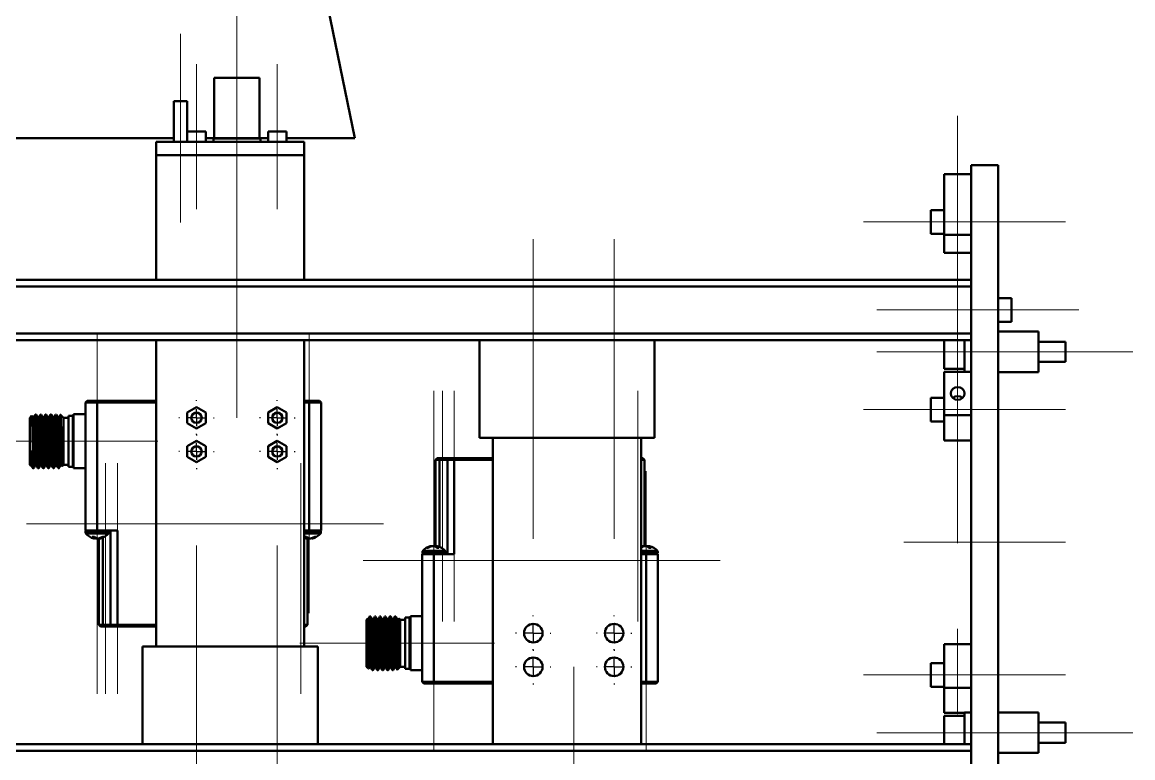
# Model space of a CAD drawing. Header units: millimetres. Extents: x 0 to 420, y 0 to 297.
# Drawn here: x 171.4 to 253.9, y 116 to 170.6 of the extents above; entities that cross this region are included whole.
import ezdxf

# ---------------------------------------------------------------- set-up
doc = ezdxf.new("R2010")
doc.units = ezdxf.units.MM
doc.linetypes.add('CENTERX2', pattern=[20.32, 12.7, -2.54, 2.54, -2.54])
doc.layers.add('9中心线层', color=1, linetype='Continuous')

# ---------------------------------------------------------------- blocks, each defined once
blk = doc.blocks.new('SW_CENTERMARKSYMBOL_54')
at = {"layer": '9中心线层', "color": 0}
for p, q in [((0, 1.25), (0, 1.3125)), ((-1.25, 0), (-1.3125, 0)), ((0, 0), (-0.625, 0)), ((0, 0), (0, 0.625)), ((0, 0), (0, -0.625)), ((0, 0), (0.625, 0)), ((1.25, 0), (1.3125, 0)), ((0, -1.25), (0, -1.3125))]:
    blk.add_line(p, q, dxfattribs=at)
blk = doc.blocks.new('SW_CENTERMARKSYMBOL_55')
at = {"layer": '9中心线层', "color": 0}
for p, q in [((0, 1.25), (0, 1.3125)), ((-1.25, 0), (-1.3125, 0)), ((0, 0), (-0.625, 0)), ((0, 0), (0, 0.625)), ((0, 0), (0, -0.625)), ((0, 0), (0.625, 0)), ((1.25, 0), (1.3125, 0)), ((0, -1.25), (0, -1.3125))]:
    blk.add_line(p, q, dxfattribs=at)
blk = doc.blocks.new('SW_CENTERMARKSYMBOL_56')
at = {"layer": '9中心线层', "color": 0}
for p, q in [((0, 1.25), (0, 1.3125)), ((-1.25, 0), (-1.3125, 0)), ((0, 0), (-0.625, 0)), ((0, 0), (0, 0.625)), ((0, 0), (0, -0.625)), ((0, 0), (0.625, 0)), ((1.25, 0), (1.3125, 0)), ((0, -1.25), (0, -1.3125))]:
    blk.add_line(p, q, dxfattribs=at)
blk = doc.blocks.new('SW_CENTERMARKSYMBOL_57')
at = {"layer": '9中心线层', "color": 0}
for p, q in [((0, 1.25), (0, 1.3125)), ((-1.25, 0), (-1.3125, 0)), ((0, 0), (-0.625, 0)), ((0, 0), (0, 0.625)), ((0, 0), (0, -0.625)), ((0, 0), (0.625, 0)), ((1.25, 0), (1.3125, 0)), ((0, -1.25), (0, -1.3125))]:
    blk.add_line(p, q, dxfattribs=at)
blk = doc.blocks.new('SW_CENTERMARKSYMBOL_67')
at = {"layer": '9中心线层', "color": 0}
for p, q in [((0, 1.25), (0, 1.3125)), ((-1.25, 0), (-1.3125, 0)), ((0, 0), (-0.625, 0)), ((0, 0), (0, 0.625)), ((0, 0), (0, -0.625)), ((0, 0), (0.625, 0)), ((1.25, 0), (1.3125, 0)), ((0, -1.25), (0, -1.3125))]:
    blk.add_line(p, q, dxfattribs=at)
blk = doc.blocks.new('SW_CENTERMARKSYMBOL_68')
at = {"layer": '9中心线层', "color": 0}
for p, q in [((0, 1.25), (0, 1.3125)), ((-1.25, 0), (-1.3125, 0)), ((0, 0), (-0.625, 0)), ((0, 0), (0, 0.625)), ((0, 0), (0, -0.625)), ((0, 0), (0.625, 0)), ((1.25, 0), (1.3125, 0)), ((0, -1.25), (0, -1.3125))]:
    blk.add_line(p, q, dxfattribs=at)
blk = doc.blocks.new('SW_CENTERMARKSYMBOL_69')
at = {"layer": '9中心线层', "color": 0}
for p, q in [((0, 1.25), (0, 1.3125)), ((-1.25, 0), (-1.3125, 0)), ((0, 0), (-0.625, 0)), ((0, 0), (0, 0.625)), ((0, 0), (0, -0.625)), ((0, 0), (0.625, 0)), ((1.25, 0), (1.3125, 0)), ((0, -1.25), (0, -1.3125))]:
    blk.add_line(p, q, dxfattribs=at)
blk = doc.blocks.new('SW_CENTERMARKSYMBOL_70')
at = {"layer": '9中心线层', "color": 0}
for p, q in [((0, 1.25), (0, 1.3125)), ((-1.25, 0), (-1.3125, 0)), ((0, 0), (-0.625, 0)), ((0, 0), (0, 0.625)), ((0, 0), (0, -0.625)), ((0, 0), (0.625, 0)), ((1.25, 0), (1.3125, 0)), ((0, -1.25), (0, -1.3125))]:
    blk.add_line(p, q, dxfattribs=at)

msp = doc.modelspace()

# ---------------------------------------------------------------- linework, layer by layer
at = {"color": 7, "linetype": 'Continuous', "lineweight": 50}
for p, q in [((196.127, 162), (191.752, 183.25)), ((185.7, 162), (185.7, 166.5)), ((189.054, 166.5), (185.7, 166.5)), ((189.054, 166.5), (189.054, 162)), ((182.694, 164.75), (182.694, 161.75)), ((182.694, 164.75), (183.694, 164.75)), ((183.694, 162.5), (183.694, 164.75)), ((183.69, 162.5), (183.69, 161.75)), ((185.065, 162.5), (183.69, 162.5)), ((185.065, 161.75), (185.065, 162.5)), ((189.69, 162.5), (189.69, 161.75)), ((191.065, 162.5), (189.69, 162.5)), ((191.065, 161.75), (191.065, 162.5)), ((161.127, 162), (182.694, 162)), ((181.377, 161.75), (181.377, 160.75)), ((181.377, 161.75), (192.377, 161.75)), ((185.065, 162), (185.7, 162)), ((185.627, 161.975), (185.627, 161.75)), ((185.627, 161.975), (189.127, 161.975)), ((189.054, 162), (185.7, 162)), ((186.377, 162), (186.377, 161.975)), ((188.377, 161.975), (188.377, 162)), ((189.054, 162), (189.69, 162)), ((189.127, 161.75), (189.127, 161.975)), ((191.065, 162), (196.127, 162)), ((192.377, 161.75), (192.377, 160.75)), ((181.377, 160.75), (192.377, 160.75)), ((181.377, 151.5), (181.377, 160.75)), ((181.377, 160.75), (192.377, 160.75)), ((192.377, 151.5), (192.377, 160.75)), ((243.877, 160), (241.877, 160)), ((241.877, 144.642), (241.877, 160)), ((243.877, 104), (243.877, 160)), ((239.877, 154.843), (239.877, 159.347)), ((239.877, 159.347), (241.877, 159.347)), ((239.877, 156.665), (238.877, 156.665)), ((238.877, 154.915), (238.877, 156.665)), ((238.877, 154.915), (239.877, 154.915)), ((239.877, 154.843), (241.877, 154.843)), ((239.877, 153.503), (239.877, 154.843)), ((239.877, 153.503), (241.877, 153.503)), ((117.377, 151.5), (241.877, 151.5)), ((117.377, 151), (241.877, 151)), ((244.877, 150.125), (243.877, 150.125)), ((244.877, 150.125), (244.877, 148.375)), ((243.877, 148.375), (244.877, 148.375)), ((246.877, 147.642), (243.877, 147.642)), ((246.877, 144.642), (246.877, 147.642)), ((117.377, 147.5), (241.877, 147.5)), ((117.377, 147), (205.377, 147)), ((181.377, 124.25), (181.377, 147)), ((192.377, 124.25), (192.377, 147)), ((205.377, 147), (218.377, 147)), ((205.377, 139.75), (205.377, 147)), ((218.377, 139.75), (218.377, 147)), ((218.377, 147), (241.877, 147)), ((239.877, 144.892), (239.877, 147)), ((241.377, 144.667), (241.377, 147)), ((248.877, 146.892), (246.877, 146.892)), ((248.877, 145.392), (248.877, 146.892)), ((246.877, 145.392), (248.877, 145.392)), ((239.877, 144.892), (241.377, 144.892)), ((239.877, 141.433), (239.877, 144.667)), ((239.877, 144.667), (241.877, 144.667)), ((241.877, 141.433), (241.877, 144.667)), ((243.877, 144.642), (246.877, 144.642)), ((239.877, 142.729), (238.877, 142.729)), ((238.877, 140.979), (238.877, 142.729)), ((176.252, 142.5), (176.127, 142.375)), ((176.127, 132.875), (176.127, 142.375)), ((177.002, 142.375), (176.127, 142.375)), ((176.252, 142.5), (177.002, 142.5)), ((177.002, 142.5), (177.002, 142.375)), ((177.002, 142.5), (181.377, 142.5)), ((177.002, 142.375), (177.002, 132.875)), ((181.377, 142.375), (177.002, 142.375)), ((184.377, 142.044), (183.69, 141.647)), ((185.065, 141.647), (184.377, 142.044)), ((190.377, 142.044), (189.69, 141.647)), ((191.065, 141.647), (190.377, 142.044)), ((192.377, 142.5), (192.752, 142.5)), ((192.752, 142.375), (192.377, 142.375)), ((192.752, 142.375), (192.752, 142.5)), ((192.752, 142.5), (193.502, 142.5)), ((192.752, 132.875), (192.752, 142.375)), ((193.627, 142.375), (192.752, 142.375)), ((193.627, 142.375), (193.502, 142.5)), ((193.627, 142.375), (193.627, 132.875)), ((172.14, 141.388), (172.002, 141.25)), ((172.002, 139.512), (172.002, 141.25)), ((172.217, 141.295), (172.166, 141.383)), ((172.307, 141.297), (172.215, 141.297)), ((172.471, 141.5), (172.425, 141.5)), ((172.682, 141.297), (172.59, 141.297)), ((172.847, 141.5), (172.8, 141.5)), ((173.057, 141.297), (172.965, 141.297)), ((173.222, 141.5), (173.175, 141.5)), ((173.432, 141.297), (173.34, 141.297)), ((173.597, 141.5), (173.55, 141.5)), ((173.807, 141.297), (173.715, 141.297)), ((173.972, 141.5), (173.925, 141.5)), ((174.182, 141.297), (174.09, 141.297)), ((174.502, 141.25), (174.284, 141.468)), ((174.877, 141.25), (174.502, 141.25)), ((174.502, 139.512), (174.502, 141.25)), ((175.19, 141.4), (174.877, 141.4)), ((174.877, 139.514), (174.877, 141.4)), ((175.19, 139.514), (175.19, 141.4)), ((175.252, 141.507), (176.127, 141.507)), ((175.252, 137.507), (175.252, 141.507)), ((183.69, 141.647), (183.69, 140.853)), ((185.065, 140.853), (185.065, 141.647)), ((189.69, 141.647), (189.69, 140.853)), ((191.065, 140.853), (191.065, 141.647)), ((238.877, 140.979), (239.877, 140.979)), ((239.877, 141.433), (241.877, 141.433)), ((239.877, 139.568), (239.877, 141.433)), ((241.877, 141.077), (241.877, 141.433)), ((241.877, 106.852), (241.877, 141.077)), ((183.69, 140.853), (184.377, 140.456)), ((184.377, 140.456), (185.065, 140.853)), ((189.69, 140.853), (190.377, 140.456)), ((190.377, 140.456), (191.065, 140.853)), ((172.002, 137.75), (172.002, 139.512)), ((174.502, 137.75), (174.502, 139.512)), ((174.877, 137.6), (174.877, 139.514)), ((175.19, 137.6), (175.19, 139.514)), ((184.377, 139.544), (183.69, 139.147)), ((185.065, 139.147), (184.377, 139.544)), ((190.377, 139.544), (189.69, 139.147)), ((191.065, 139.147), (190.377, 139.544)), ((205.377, 139.75), (218.377, 139.75)), ((206.377, 117), (206.377, 139.75)), ((217.377, 117), (217.377, 139.75)), ((239.877, 139.568), (241.877, 139.568)), ((172.049, 138.82), (172.049, 137.703)), ((183.69, 139.147), (183.69, 138.353)), ((185.065, 138.353), (185.065, 139.147)), ((189.69, 139.147), (189.69, 138.353)), ((191.065, 138.353), (191.065, 139.147)), ((172.002, 137.75), (172.049, 137.703)), ((172.026, 137.703), (172.118, 137.703)), ((172.252, 137.5), (172.252, 137.772)), ((172.401, 137.703), (172.493, 137.703)), ((172.776, 137.703), (172.868, 137.703)), ((173.151, 137.703), (173.243, 137.703)), ((173.526, 137.703), (173.618, 137.703)), ((173.901, 137.703), (173.993, 137.703)), ((174.276, 137.703), (174.368, 137.703)), ((174.367, 137.705), (174.391, 137.664)), ((174.414, 137.661), (174.502, 137.75)), ((174.502, 137.75), (174.877, 137.75)), ((183.69, 138.353), (184.377, 137.956)), ((184.377, 137.956), (185.065, 138.353)), ((189.69, 138.353), (190.377, 137.956)), ((190.377, 137.956), (191.065, 138.353)), ((202.252, 138.25), (202.127, 138.125)), ((202.127, 131.711), (202.127, 138.125)), ((202.419, 138.125), (202.127, 138.125)), ((202.252, 138.25), (202.471, 138.25)), ((202.471, 138.25), (202.419, 138.125)), ((203.002, 138.125), (202.419, 138.125)), ((202.419, 138.125), (202.419, 131.659)), ((202.471, 138.25), (203.127, 138.25)), ((203.127, 138.25), (203.002, 138.125)), ((203.002, 131.125), (203.002, 138.125)), ((203.502, 138.125), (203.002, 138.125)), ((203.127, 138.25), (203.502, 138.25)), ((203.502, 138.25), (206.377, 138.25)), ((203.502, 138.25), (203.502, 138.125)), ((206.377, 138.125), (203.502, 138.125)), ((203.502, 138.125), (203.502, 131.125)), ((217.377, 138.25), (217.502, 138.25)), ((217.627, 138.125), (217.377, 138.125)), ((217.627, 138.125), (217.502, 138.25)), ((217.627, 138.125), (217.627, 131.711)), ((172.215, 137.537), (172.252, 137.5)), ((172.252, 137.5), (172.284, 137.5)), ((172.612, 137.5), (172.659, 137.5)), ((172.987, 137.5), (173.034, 137.5)), ((173.362, 137.5), (173.409, 137.5)), ((173.737, 137.5), (173.784, 137.5)), ((174.112, 137.5), (174.159, 137.5)), ((174.877, 137.6), (175.19, 137.6)), ((176.127, 137.507), (175.252, 137.507)), ((175.252, 137.507), (175.252, 137.493)), ((175.252, 137.493), (176.127, 137.493)), ((177.002, 132.875), (176.127, 132.875)), ((176.145, 132.787), (176.145, 132.699)), ((177.732, 132.787), (176.145, 132.787)), ((177.002, 132.875), (178.502, 132.875)), ((177.86, 132.787), (177.732, 132.787)), ((177.86, 132.699), (177.86, 132.787)), ((178.002, 125.875), (178.002, 132.875)), ((178.502, 132.875), (178.502, 125.875)), ((192.377, 132.875), (192.752, 132.875)), ((193.482, 132.787), (192.377, 132.787)), ((193.627, 132.875), (192.752, 132.875)), ((193.61, 132.787), (193.482, 132.787)), ((193.61, 132.699), (193.61, 132.787)), ((177.732, 132.699), (176.145, 132.699)), ((177.714, 132.641), (176.166, 132.641)), ((176.785, 132.405), (176.775, 132.296)), ((176.804, 132.401), (176.793, 132.28)), ((176.832, 132.376), (176.835, 132.296)), ((176.953, 132.296), (176.953, 132.28)), ((177.127, 125.875), (177.127, 132.289)), ((177.209, 132.308), (177.212, 132.28)), ((177.278, 132.334), (177.28, 132.296)), ((177.419, 132.341), (177.419, 125.875)), ((177.838, 132.641), (177.714, 132.641)), ((177.86, 132.699), (177.732, 132.699)), ((193.482, 132.699), (192.377, 132.699)), ((193.464, 132.641), (192.377, 132.641)), ((192.535, 132.405), (192.525, 132.296)), ((192.554, 132.401), (192.543, 132.28)), ((192.582, 132.376), (192.585, 132.296)), ((192.627, 132.289), (192.627, 125.875)), ((192.703, 132.296), (192.703, 132.28)), ((192.959, 132.308), (192.962, 132.28)), ((193.028, 132.334), (193.03, 132.296)), ((193.588, 132.641), (193.464, 132.641)), ((193.61, 132.699), (193.482, 132.699)), ((201.127, 131.125), (202.002, 131.125)), ((201.127, 121.625), (201.127, 131.125)), ((201.145, 131.301), (201.145, 131.213)), ((201.145, 131.301), (202.86, 131.301)), ((201.145, 131.213), (202.86, 131.213)), ((201.166, 131.359), (202.838, 131.359)), ((201.727, 131.666), (201.724, 131.704)), ((201.796, 131.692), (201.793, 131.72)), ((202.002, 131.125), (202.002, 121.625)), ((202.002, 131.125), (203.502, 131.125)), ((202.052, 131.704), (202.052, 131.72)), ((202.173, 131.624), (202.17, 131.704)), ((202.2, 131.599), (202.212, 131.72)), ((202.22, 131.595), (202.229, 131.704)), ((202.86, 131.213), (202.86, 131.301)), ((217.377, 131.359), (218.588, 131.359)), ((217.377, 131.301), (218.61, 131.301)), ((217.377, 131.213), (218.61, 131.213)), ((217.377, 131.125), (217.752, 131.125)), ((217.477, 131.666), (217.474, 131.704)), ((217.546, 131.692), (217.543, 131.72)), ((217.752, 121.625), (217.752, 131.125)), ((217.752, 131.125), (218.627, 131.125)), ((217.802, 131.704), (217.802, 131.72)), ((217.923, 131.624), (217.92, 131.704)), ((217.95, 131.599), (217.962, 131.72)), ((217.97, 131.595), (217.979, 131.704)), ((218.61, 131.213), (218.61, 131.301)), ((218.627, 131.125), (218.627, 121.625)), ((197.049, 126.297), (197.002, 126.25)), ((197.002, 122.75), (197.002, 126.25)), ((197.12, 126.297), (197.026, 126.297)), ((197.049, 126.297), (197.049, 126.163)), ((197.252, 126.5), (197.215, 126.463)), ((197.284, 126.5), (197.252, 126.5)), ((197.252, 126.434), (197.252, 126.5)), ((197.495, 126.297), (197.403, 126.297)), ((197.659, 126.5), (197.612, 126.5)), ((197.87, 126.297), (197.778, 126.297)), ((198.034, 126.5), (197.987, 126.5)), ((198.245, 126.297), (198.153, 126.297)), ((198.409, 126.5), (198.362, 126.5)), ((198.62, 126.297), (198.528, 126.297)), ((198.784, 126.5), (198.737, 126.5)), ((198.995, 126.297), (198.903, 126.297)), ((199.159, 126.5), (199.112, 126.5)), ((199.37, 126.297), (199.278, 126.297)), ((199.391, 126.336), (199.368, 126.297)), ((199.502, 126.25), (199.414, 126.339)), ((199.877, 126.25), (199.502, 126.25)), ((199.502, 122.75), (199.502, 126.25)), ((200.19, 126.4), (199.877, 126.4)), ((199.877, 122.6), (199.877, 126.4)), ((200.19, 122.6), (200.19, 126.4)), ((200.252, 122.507), (200.252, 126.507)), ((200.252, 126.507), (201.127, 126.507)), ((177.127, 125.875), (177.419, 125.875)), ((177.252, 125.75), (177.127, 125.875)), ((177.471, 125.75), (177.252, 125.75)), ((177.419, 125.875), (178.002, 125.875)), ((177.471, 125.75), (177.419, 125.875)), ((178.127, 125.75), (177.471, 125.75)), ((178.127, 125.75), (178.002, 125.875)), ((178.002, 125.875), (178.502, 125.875)), ((178.502, 125.75), (178.127, 125.75)), ((178.502, 125.875), (181.377, 125.875)), ((178.502, 125.875), (178.502, 125.75)), ((181.377, 125.75), (178.502, 125.75)), ((192.377, 125.875), (192.627, 125.875)), ((192.502, 125.75), (192.377, 125.75)), ((192.627, 125.875), (192.502, 125.75)), ((199.252, 123.096), (199.252, 124.514)), ((199.455, 122.722), (199.455, 124.759)), ((180.377, 117), (180.377, 124.25)), ((180.377, 124.25), (193.377, 124.25)), ((193.377, 117), (193.377, 124.25)), ((239.877, 124.432), (241.877, 124.432)), ((239.877, 121.199), (239.877, 124.432)), ((239.877, 123.021), (238.877, 123.021)), ((238.877, 121.271), (238.877, 123.021)), ((197.002, 122.75), (197.14, 122.612)), ((197.166, 122.617), (197.215, 122.703)), ((197.214, 122.703), (197.306, 122.703)), ((197.425, 122.5), (197.471, 122.5)), ((197.589, 122.703), (197.681, 122.703)), ((197.8, 122.5), (197.847, 122.5)), ((197.964, 122.703), (198.056, 122.703)), ((198.175, 122.5), (198.222, 122.5)), ((198.339, 122.703), (198.431, 122.703)), ((198.55, 122.5), (198.597, 122.5)), ((198.714, 122.703), (198.806, 122.703)), ((198.925, 122.5), (198.972, 122.5)), ((199.089, 122.703), (199.181, 122.703)), ((199.284, 122.532), (199.502, 122.75)), ((199.502, 122.75), (199.877, 122.75)), ((199.877, 122.6), (200.19, 122.6)), ((201.127, 122.507), (200.252, 122.507)), ((200.252, 122.507), (200.252, 122.493)), ((200.252, 122.493), (201.127, 122.493)), ((201.252, 121.5), (201.127, 121.625)), ((201.127, 121.625), (202.002, 121.625)), ((202.002, 121.5), (201.252, 121.5)), ((202.002, 121.5), (202.002, 121.625)), ((202.002, 121.625), (206.377, 121.625)), ((206.377, 121.5), (202.002, 121.5)), ((217.377, 121.625), (217.752, 121.625)), ((217.752, 121.5), (217.377, 121.5)), ((217.752, 121.625), (218.627, 121.625)), ((217.752, 121.625), (217.752, 121.5)), ((218.502, 121.5), (217.752, 121.5)), ((218.627, 121.625), (218.502, 121.5)), ((238.877, 121.271), (239.877, 121.271)), ((239.877, 121.199), (241.877, 121.199)), ((239.877, 119.333), (239.877, 121.199)), ((239.877, 119.333), (241.377, 119.333)), ((241.377, 119.108), (239.877, 119.108)), ((239.877, 117), (239.877, 119.108)), ((241.877, 119.358), (241.377, 119.358)), ((241.377, 117), (241.377, 119.358)), ((246.877, 119.358), (243.877, 119.358)), ((246.877, 116.358), (246.877, 119.358)), ((248.877, 118.608), (246.877, 118.608)), ((248.877, 117.108), (248.877, 118.608)), ((246.877, 117.108), (248.877, 117.108)), ((117.377, 117), (180.377, 117)), ((117.377, 116.5), (241.877, 116.5)), ((180.377, 117), (193.377, 117)), ((193.377, 117), (241.877, 117)), ((243.877, 116.358), (246.877, 116.358))]:
    msp.add_line(p, q, dxfattribs=at)
at = {"color": 7, "linetype": 'Continuous', "lineweight": 50, "flags": 128}
for points in [[(240.877, 143.523), (240.681, 143.487), (240.515, 143.385), (240.404, 143.231), (240.365, 143.05), (240.404, 142.869), (240.515, 142.715), (240.681, 142.613), (240.877, 142.576), (241.073, 142.613), (241.24, 142.715), (241.351, 142.869), (241.39, 143.05), (241.351, 143.231), (241.24, 143.385), (241.073, 143.487), (240.877, 143.523)], [(240.877, 142.854), (240.681, 142.818), (240.515, 142.715)], [(241.24, 142.715), (241.073, 142.818), (240.877, 142.854)], [(176.835, 132.296), (176.803, 132.305), (176.796, 132.308)], [(192.377, 132.325), (192.423, 132.309), (192.508, 132.286)], [(192.585, 132.296), (192.553, 132.305), (192.546, 132.308)], [(202.17, 131.704), (202.202, 131.695), (202.209, 131.692)], [(217.508, 131.714), (217.423, 131.691), (217.377, 131.675)], [(217.92, 131.704), (217.952, 131.695), (217.959, 131.692)]]:
    msp.add_lwpolyline(points, dxfattribs=at)
at = {"color": 7, "linetype": 'Continuous', "lineweight": 50}
for centre, radius in [((184.377, 141.25), 0.387), ((184.377, 141.25), 0.375), ((190.377, 141.25), 0.387), ((190.377, 141.25), 0.375), ((184.377, 138.75), 0.387), ((184.377, 138.75), 0.375), ((190.377, 138.75), 0.387), ((190.377, 138.75), 0.375), ((209.377, 125.25), 0.688), ((215.377, 125.25), 0.688), ((209.377, 122.75), 0.688), ((215.377, 122.75), 0.688)]:
    msp.add_circle(centre, radius, dxfattribs=at)
for centre, radius, start, end in [((175.19, 141.463), 0.0625, 270, 0), ((175.19, 137.537), 0.0625, 0, 90), ((176.233, 132.787), 0.088, 90, 180), ((177.772, 132.787), 0.088, 0, 90), ((193.522, 132.787), 0.088, 0, 90), ((176.233, 132.699), 0.088, 180, 220.82734), ((177.002, 133.364), 1.105, 220.82734, 257.20909), ((176.718, 133.169), 0.767, 263.91582, 276.08418), ((176.97, 132.683), 0.433, 219.66819, 243.34591), ((176.841, 132.654), 0.377, 257.20352, 262.65299), ((176.818, 132.326), 0.052, 215.60513, 241.69925), ((177.182, 132.78), 0.535, 224.30894, 244.8649), ((177.034, 133.36), 1.082, 259.36253, 265.67021), ((176.884, 133.023), 0.746, 275.25401, 279.10474), ((177.121, 133.03), 0.753, 257.20188, 264.72823), ((176.97, 133.36), 1.082, 274.32979, 280.63747), ((176.92, 133.172), 0.911, 285.9166, 302.82481), ((177.163, 132.657), 0.38, 277.37196, 288.02693), ((177.002, 133.364), 1.105, 282.79091, 319.17266), ((177.051, 133.084), 0.822, 286.23565, 304.36063), ((177.464, 132.695), 0.293, 260.14772, 279.85228), ((177.772, 132.699), 0.088, 319.17266, 0), ((192.468, 133.169), 0.767, 263.91582, 276.08418), ((192.72, 132.683), 0.433, 219.66819, 243.34591), ((192.591, 132.654), 0.377, 257.20352, 262.65299), ((192.568, 132.326), 0.052, 215.60513, 241.69925), ((192.932, 132.78), 0.535, 224.30894, 244.8649), ((192.784, 133.36), 1.082, 259.36253, 265.67021), ((192.634, 133.023), 0.746, 275.25401, 279.10474), ((192.871, 133.03), 0.753, 257.20188, 264.72823), ((192.72, 133.36), 1.082, 274.32979, 280.63747), ((192.67, 133.172), 0.911, 285.9166, 302.82481), ((192.913, 132.657), 0.38, 277.37196, 288.02693), ((192.752, 133.364), 1.105, 282.79091, 319.17266), ((192.801, 133.084), 0.822, 286.23565, 304.36063), ((193.214, 132.695), 0.293, 260.14772, 279.85228), ((193.522, 132.699), 0.088, 319.17266, 0), ((201.233, 131.301), 0.088, 139.17266, 180), ((201.233, 131.213), 0.088, 180, 270), ((202.002, 130.636), 1.105, 102.79091, 139.17266), ((201.954, 130.916), 0.822, 106.23565, 124.36063), ((201.54, 131.305), 0.293, 80.14772, 99.85228), ((202.085, 130.828), 0.911, 105.9166, 122.82481), ((201.842, 131.343), 0.38, 97.37196, 108.02693), ((202.034, 130.64), 1.082, 94.32979, 100.63747), ((201.883, 130.97), 0.753, 77.20188, 84.72823), ((202.12, 130.977), 0.746, 95.25401, 99.10474), ((201.823, 131.22), 0.535, 44.30894, 64.8649), ((201.97, 130.64), 1.082, 79.36253, 85.67021), ((202.287, 130.831), 0.767, 83.91582, 96.08418), ((202.187, 131.674), 0.052, 35.60513, 61.69925), ((202.163, 131.346), 0.377, 77.20352, 82.65299), ((202.035, 131.317), 0.433, 39.66819, 63.34591), ((202.002, 130.636), 1.105, 40.82734, 77.20909), ((202.772, 131.213), 0.088, 270, 0), ((202.772, 131.301), 0.088, 0, 40.82734), ((217.699, 130.93), 0.806, 106.1537, 113.47429), ((217.832, 130.833), 0.905, 105.88812, 120.17391), ((217.592, 131.343), 0.38, 97.37196, 108.02693), ((217.784, 130.64), 1.082, 94.32979, 100.63747), ((217.633, 130.97), 0.753, 77.20188, 84.72823), ((217.87, 130.977), 0.746, 95.25401, 99.10474), ((217.573, 131.22), 0.535, 44.30894, 64.8649), ((217.72, 130.64), 1.082, 79.36253, 85.67021), ((218.037, 130.831), 0.767, 83.91582, 96.08418), ((217.937, 131.674), 0.052, 35.60513, 61.69925), ((217.913, 131.346), 0.377, 77.20352, 82.65299), ((217.785, 131.317), 0.433, 39.66819, 63.34591), ((217.752, 130.636), 1.105, 40.82734, 77.20909), ((218.522, 131.213), 0.088, 270, 0), ((218.522, 131.301), 0.088, 0, 40.82734), ((418.335, 135.335), 219.242, 182.36836, 183.29811), ((200.19, 126.463), 0.0625, 270, 0), ((200.19, 122.537), 0.0625, 360, 90)]:
    msp.add_arc(centre, radius, start, end, dxfattribs=at)
for points, knots in [([(172.155, 141.377), (172.157, 141.381), (172.162, 141.398), (172.173, 141.209), (172.185, 140.826), (172.198, 140.275), (172.211, 139.634), (172.223, 138.968), (172.236, 138.355), (172.245, 137.97), (172.251, 137.81), (172.252, 137.772)], [0, 0, 0, 0, 0.043369, 0.171439, 0.300535, 0.429904, 0.561003, 0.692063, 0.824788, 0.957875, 1, 1, 1, 1]), ([(172.217, 141.288), (172.217, 141.289), (172.224, 141.307), (172.237, 141.175), (172.256, 140.888), (172.274, 140.447), (172.294, 139.919), (172.312, 139.346), (172.331, 138.79), (172.35, 138.303), (172.368, 137.938), (172.386, 137.727), (172.397, 137.722), (172.401, 137.72)], [0, 0, 0, 0, 0.008328, 0.110836, 0.213186, 0.314201, 0.417269, 0.518146, 0.620682, 0.723, 0.82404, 0.927106, 1, 1, 1, 1]), ([(172.422, 141.498), (172.402, 141.464), (172.364, 141.397), (172.325, 141.33), (172.306, 141.297)], [0, 0, 0, 0, 0.506696, 1, 1, 1, 1]), ([(172.307, 141.28), (172.309, 141.285), (172.317, 141.309), (172.331, 141.175), (172.35, 140.883), (172.368, 140.441), (172.388, 139.912), (172.406, 139.34), (172.425, 138.784), (172.444, 138.297), (172.462, 137.936), (172.479, 137.735), (172.488, 137.729), (172.492, 137.727)], [0, 0, 0, 0, 0.026467, 0.129083, 0.231481, 0.3326, 0.435747, 0.536684, 0.639327, 0.741692, 0.842838, 0.945981, 1, 1, 1, 1]), ([(172.425, 141.482), (172.426, 141.488), (172.434, 141.521), (172.449, 141.361), (172.469, 141.005), (172.489, 140.459), (172.51, 139.811), (172.529, 139.126), (172.55, 138.485), (172.569, 137.952), (172.59, 137.617), (172.604, 137.471), (172.611, 137.507), (172.612, 137.511)], [0, 0, 0, 0, 0.021458, 0.128909, 0.236364, 0.343817, 0.451268, 0.558725, 0.666176, 0.773634, 0.881085, 0.98854, 1, 1, 1, 1]), ([(172.592, 141.295), (172.572, 141.328), (172.533, 141.396), (172.494, 141.464), (172.474, 141.498)], [0, 0, 0, 0, 0.499972, 1, 1, 1, 1]), ([(172.474, 141.487), (172.478, 141.476), (172.488, 141.452), (172.503, 141.253), (172.518, 140.936), (172.533, 140.517), (172.55, 140.03), (172.565, 139.507), (172.58, 138.983), (172.597, 138.494), (172.612, 138.075), (172.627, 137.749), (172.644, 137.558), (172.654, 137.478), (172.659, 137.501), (172.659, 137.501)], [0, 0, 0, 0, 0.0679386, 0.1534981, 0.2375535, 0.3216931, 0.4072527, 0.4913092, 0.5754476, 0.6610072, 0.7450649, 0.8292021, 0.9147618, 0.9988205, 1, 1, 1, 1]), ([(172.592, 141.285), (172.592, 141.287), (172.599, 141.303), (172.613, 141.165), (172.632, 140.87), (172.65, 140.424), (172.67, 139.893), (172.688, 139.319), (172.707, 138.766), (172.726, 138.283), (172.744, 137.925), (172.762, 137.723), (172.772, 137.722), (172.776, 137.722)], [0, 0, 0, 0, 0.0131901, 0.115791, 0.2179964, 0.3191064, 0.4221472, 0.522945, 0.6255708, 0.7277416, 0.8288813, 0.9319167, 1, 1, 1, 1]), ([(172.797, 141.497), (172.777, 141.464), (172.739, 141.397), (172.7, 141.33), (172.681, 141.297)], [0, 0, 0, 0, 0.507046, 1, 1, 1, 1]), ([(172.682, 141.278), (172.684, 141.284), (172.692, 141.306), (172.707, 141.165), (172.726, 140.865), (172.744, 140.418), (172.764, 139.886), (172.782, 139.313), (172.801, 138.76), (172.82, 138.277), (172.838, 137.923), (172.855, 137.731), (172.864, 137.728), (172.867, 137.728)], [0, 0, 0, 0, 0.031215, 0.134018, 0.236366, 0.33768, 0.440894, 0.541852, 0.644679, 0.746992, 0.848337, 0.951544, 1, 1, 1, 1]), ([(172.8, 141.472), (172.803, 141.476), (172.814, 141.485), (172.832, 141.247), (172.851, 140.812), (172.872, 140.219), (172.892, 139.548), (172.912, 138.871), (172.933, 138.262), (172.952, 137.802), (172.971, 137.531), (172.982, 137.525), (172.987, 137.523)], [0, 0, 0, 0, 0.062848, 0.170266, 0.277691, 0.385109, 0.492531, 0.59995, 0.707368, 0.814792, 0.92221, 1, 1, 1, 1]), ([(172.967, 141.294), (172.947, 141.328), (172.908, 141.396), (172.869, 141.464), (172.849, 141.497)], [0, 0, 0, 0, 0.499976, 1, 1, 1, 1]), ([(172.85, 141.479), (172.856, 141.453), (172.871, 141.396), (172.893, 140.952), (172.917, 140.295), (172.94, 139.508), (172.963, 138.724), (172.987, 138.05), (173.01, 137.626), (173.027, 137.45), (173.036, 137.514), (173.037, 137.523)], [0, 0, 0, 0, 0.107073, 0.231904, 0.356809, 0.481641, 0.606544, 0.731378, 0.856279, 0.981114, 1, 1, 1, 1]), ([(172.967, 141.282), (172.968, 141.284), (172.975, 141.299), (172.989, 141.155), (173.008, 140.852), (173.026, 140.401), (173.046, 139.866), (173.064, 139.293), (173.083, 138.742), (173.102, 138.263), (173.12, 137.912), (173.138, 137.719), (173.147, 137.722), (173.151, 137.723)], [0, 0, 0, 0, 0.016609, 0.119443, 0.221644, 0.323015, 0.426169, 0.527053, 0.62991, 0.732074, 0.833479, 0.936624, 1, 1, 1, 1]), ([(173.172, 141.497), (173.152, 141.463), (173.113, 141.397), (173.075, 141.33), (173.056, 141.297)], [0, 0, 0, 0, 0.508047, 1, 1, 1, 1]), ([(173.057, 141.277), (173.06, 141.282), (173.068, 141.303), (173.083, 141.155), (173.102, 140.847), (173.12, 140.395), (173.14, 139.86), (173.158, 139.286), (173.177, 138.736), (173.196, 138.257), (173.214, 137.911), (173.23, 137.726), (173.239, 137.727), (173.241, 137.727)], [0, 0, 0, 0, 0.035999, 0.139008, 0.241323, 0.342877, 0.446175, 0.547199, 0.650229, 0.752506, 0.854095, 0.957384, 1, 1, 1, 1]), ([(173.171, 141.484), (173.172, 141.49), (173.18, 141.54), (173.194, 141.417), (173.215, 141.108), (173.234, 140.597), (173.255, 139.968), (173.274, 139.284), (173.295, 138.626), (173.315, 138.062), (173.335, 137.676), (173.351, 137.491), (173.36, 137.518), (173.362, 137.525)], [0, 0, 0, 0, 0.013803, 0.119406, 0.225008, 0.330616, 0.436219, 0.541828, 0.647431, 0.753038, 0.858641, 0.964243, 1, 1, 1, 1]), ([(173.342, 141.294), (173.323, 141.328), (173.283, 141.395), (173.244, 141.463), (173.225, 141.497)], [0, 0, 0, 0, 0.499973, 1, 1, 1, 1]), ([(173.225, 141.477), (173.231, 141.451), (173.246, 141.395), (173.268, 140.953), (173.292, 140.296), (173.315, 139.51), (173.338, 138.726), (173.362, 138.052), (173.385, 137.626), (173.402, 137.45), (173.411, 137.515), (173.412, 137.523)], [0, 0, 0, 0, 0.1055516, 0.2305099, 0.3555213, 0.4804808, 0.6054909, 0.7304518, 0.8554606, 0.9804227, 1, 1, 1, 1]), ([(173.342, 141.28), (173.343, 141.282), (173.351, 141.295), (173.365, 141.144), (173.384, 140.834), (173.402, 140.377), (173.422, 139.84), (173.44, 139.266), (173.459, 138.717), (173.478, 138.243), (173.496, 137.899), (173.513, 137.715), (173.523, 137.722), (173.526, 137.724)], [0, 0, 0, 0, 0.0199555, 0.1230228, 0.2252179, 0.3268761, 0.4301417, 0.5311379, 0.6342245, 0.7363797, 0.8380757, 0.9413303, 1, 1, 1, 1]), ([(173.546, 141.497), (173.527, 141.463), (173.488, 141.396), (173.45, 141.33), (173.431, 141.297)], [0, 0, 0, 0, 0.508468, 1, 1, 1, 1]), ([(173.432, 141.276), (173.435, 141.281), (173.443, 141.299), (173.459, 141.144), (173.478, 140.828), (173.496, 140.372), (173.516, 139.833), (173.534, 139.259), (173.553, 138.711), (173.572, 138.237), (173.59, 137.898), (173.606, 137.722), (173.614, 137.726), (173.616, 137.727)], [0, 0, 0, 0, 0.040755, 0.143817, 0.245947, 0.347619, 0.450848, 0.551814, 0.654895, 0.756985, 0.858695, 0.961913, 1, 1, 1, 1]), ([(173.55, 141.474), (173.552, 141.481), (173.561, 141.508), (173.577, 141.32), (173.597, 140.931), (173.617, 140.366), (173.638, 139.707), (173.657, 139.024), (173.678, 138.393), (173.697, 137.893), (173.718, 137.56), (173.731, 137.523), (173.737, 137.505)], [0, 0, 0, 0, 0.0378356, 0.1452708, 0.2527119, 0.3601474, 0.4675833, 0.5750234, 0.6824587, 0.7899013, 0.8973364, 1, 1, 1, 1]), ([(173.717, 141.294), (173.698, 141.328), (173.658, 141.395), (173.619, 141.463), (173.6, 141.497)], [0, 0, 0, 0, 0.499971, 1, 1, 1, 1]), ([(173.6, 141.477), (173.606, 141.452), (173.621, 141.396), (173.643, 140.954), (173.666, 140.298), (173.69, 139.511), (173.713, 138.727), (173.737, 138.053), (173.76, 137.627), (173.777, 137.45), (173.786, 137.514), (173.787, 137.522)], [0, 0, 0, 0, 0.105708, 0.230745, 0.355815, 0.480853, 0.605921, 0.730961, 0.856028, 0.981069, 1, 1, 1, 1]), ([(173.717, 141.278), (173.719, 141.28), (173.726, 141.29), (173.741, 141.133), (173.76, 140.815), (173.778, 140.354), (173.798, 139.813), (173.815, 139.239), (173.835, 138.693), (173.854, 138.223), (173.872, 137.887), (173.889, 137.711), (173.898, 137.721), (173.901, 137.725)], [0, 0, 0, 0, 0.025078, 0.128193, 0.230199, 0.33199, 0.435181, 0.536136, 0.639268, 0.741232, 0.843064, 0.946242, 1, 1, 1, 1]), ([(173.922, 141.497), (173.902, 141.463), (173.863, 141.397), (173.825, 141.33), (173.806, 141.297)], [0, 0, 0, 0, 0.507418, 1, 1, 1, 1]), ([(173.807, 141.276), (173.81, 141.28), (173.819, 141.296), (173.835, 141.133), (173.854, 140.81), (173.872, 140.348), (173.892, 139.807), (173.909, 139.233), (173.929, 138.687), (173.948, 138.218), (173.966, 137.886), (173.981, 137.716), (173.99, 137.724), (173.992, 137.725)], [0, 0, 0, 0, 0.045558, 0.148485, 0.250247, 0.351877, 0.454851, 0.555604, 0.658547, 0.760266, 0.861939, 0.964899, 1, 1, 1, 1]), ([(173.925, 141.473), (173.929, 141.475), (173.939, 141.483), (173.958, 141.241), (173.977, 140.803), (173.997, 140.208), (174.017, 139.535), (174.037, 138.859), (174.058, 138.253), (174.077, 137.795), (174.096, 137.529), (174.107, 137.525), (174.112, 137.524)], [0, 0, 0, 0, 0.0647663, 0.1721836, 0.2796084, 0.3870259, 0.4944483, 0.6018664, 0.7092836, 0.8167069, 0.9241242, 1, 1, 1, 1]), ([(174.092, 141.294), (174.072, 141.328), (174.033, 141.396), (173.994, 141.464), (173.974, 141.497)], [0, 0, 0, 0, 0.499972, 1, 1, 1, 1]), ([(173.975, 141.478), (173.981, 141.453), (173.996, 141.397), (174.018, 140.955), (174.041, 140.299), (174.065, 139.513), (174.088, 138.729), (174.112, 138.054), (174.135, 137.628), (174.152, 137.451), (174.161, 137.514), (174.162, 137.522)], [0, 0, 0, 0, 0.106452, 0.231454, 0.356469, 0.481472, 0.606486, 0.731491, 0.856503, 0.981509, 1, 1, 1, 1]), ([(174.092, 141.276), (174.094, 141.278), (174.102, 141.286), (174.117, 141.122), (174.135, 140.796), (174.154, 140.33), (174.174, 139.787), (174.191, 139.213), (174.211, 138.669), (174.229, 138.204), (174.248, 137.875), (174.264, 137.707), (174.273, 137.72), (174.276, 137.725)], [0, 0, 0, 0, 0.030923, 0.133986, 0.235707, 0.337556, 0.440575, 0.541418, 0.644495, 0.746174, 0.848066, 0.951068, 1, 1, 1, 1]), ([(174.297, 141.498), (174.277, 141.464), (174.239, 141.397), (174.2, 141.33), (174.181, 141.297)], [0, 0, 0, 0, 0.506229, 1, 1, 1, 1]), ([(174.182, 141.275), (174.185, 141.279), (174.195, 141.292), (174.211, 141.122), (174.229, 140.791), (174.248, 140.324), (174.268, 139.78), (174.285, 139.206), (174.305, 138.664), (174.323, 138.199), (174.342, 137.875), (174.357, 137.712), (174.365, 137.722), (174.367, 137.724)], [0, 0, 0, 0, 0.050306, 0.153219, 0.254736, 0.356465, 0.459302, 0.559986, 0.662912, 0.764389, 0.866159, 0.968979, 1, 1, 1, 1]), ([(174.399, 137.669), (174.398, 137.665), (174.393, 137.644), (174.383, 137.813), (174.371, 138.169), (174.358, 138.696), (174.345, 139.315), (174.333, 139.965), (174.32, 140.57), (174.308, 141.068), (174.294, 141.376), (174.286, 141.505), (174.281, 141.463), (174.281, 141.458)], [0, 0, 0, 0, 0.026375, 0.130147, 0.234991, 0.339852, 0.446365, 0.552855, 0.660501, 0.768676, 0.877396, 0.987247, 1, 1, 1, 1]), ([(172.209, 137.56), (172.196, 137.59), (172.169, 137.656), (172.121, 138.007), (172.083, 138.428), (172.058, 138.724), (172.049, 138.82)], [0, 0, 0, 0, 0.251678, 0.554095, 0.856071, 1, 1, 1, 1]), ([(172.049, 138.82), (172.056, 138.651), (172.069, 138.315), (172.086, 137.951), (172.104, 137.739), (172.113, 137.73), (172.117, 137.727)], [0, 0, 0, 0, 0.279896, 0.555842, 0.837542, 1, 1, 1, 1]), ([(172.117, 137.706), (172.136, 137.672), (172.165, 137.622), (172.194, 137.572), (172.203, 137.557)], [0, 0, 0, 0, 0.682441, 1, 1, 1, 1]), ([(172.252, 137.772), (172.258, 137.698), (172.269, 137.551), (172.279, 137.478), (172.284, 137.5), (172.284, 137.501)], [0, 0, 0, 0, 0.501738, 0.994623, 1, 1, 1, 1]), ([(172.287, 137.502), (172.306, 137.536), (172.345, 137.603), (172.384, 137.67), (172.403, 137.703)], [0, 0, 0, 0, 0.5060476, 1, 1, 1, 1]), ([(172.492, 137.706), (172.511, 137.672), (172.551, 137.604), (172.59, 137.536), (172.609, 137.502)], [0, 0, 0, 0, 0.499971, 1, 1, 1, 1]), ([(172.662, 137.502), (172.681, 137.536), (172.72, 137.603), (172.759, 137.67), (172.778, 137.703)], [0, 0, 0, 0, 0.506434, 1, 1, 1, 1]), ([(172.867, 137.706), (172.886, 137.672), (172.925, 137.604), (172.965, 137.537), (172.984, 137.503)], [0, 0, 0, 0, 0.499972, 1, 1, 1, 1]), ([(173.037, 137.503), (173.057, 137.537), (173.095, 137.603), (173.134, 137.67), (173.153, 137.703)], [0, 0, 0, 0, 0.507916, 1, 1, 1, 1]), ([(173.241, 137.706), (173.261, 137.672), (173.3, 137.605), (173.339, 137.537), (173.359, 137.503)], [0, 0, 0, 0, 0.499972, 1, 1, 1, 1]), ([(173.412, 137.503), (173.432, 137.537), (173.47, 137.604), (173.509, 137.67), (173.528, 137.703)], [0, 0, 0, 0, 0.508333, 1, 1, 1, 1]), ([(173.616, 137.706), (173.636, 137.672), (173.675, 137.605), (173.714, 137.537), (173.734, 137.503)], [0, 0, 0, 0, 0.499974, 1, 1, 1, 1]), ([(173.787, 137.503), (173.807, 137.537), (173.845, 137.603), (173.884, 137.67), (173.903, 137.703)], [0, 0, 0, 0, 0.507567, 1, 1, 1, 1]), ([(173.992, 137.706), (174.011, 137.672), (174.051, 137.604), (174.09, 137.536), (174.109, 137.502)], [0, 0, 0, 0, 0.4999744, 1, 1, 1, 1]), ([(174.162, 137.503), (174.181, 137.536), (174.22, 137.603), (174.259, 137.67), (174.278, 137.703)], [0, 0, 0, 0, 0.507033, 1, 1, 1, 1]), ([(197.049, 126.163), (197.053, 126.088), (197.061, 125.938), (197.071, 125.533), (197.084, 125.007), (197.096, 124.387), (197.109, 123.773), (197.122, 123.229), (197.134, 122.83), (197.145, 122.614), (197.151, 122.623), (197.154, 122.625)], [0, 0, 0, 0, 0.101674, 0.203333, 0.323568, 0.444547, 0.565863, 0.688811, 0.811718, 0.936333, 1, 1, 1, 1]), ([(197.049, 126.163), (197.056, 126.076), (197.069, 125.901), (197.086, 125.457), (197.106, 124.932), (197.124, 124.36), (197.143, 123.803), (197.162, 123.313), (197.18, 122.945), (197.199, 122.729), (197.209, 122.722), (197.214, 122.719)], [0, 0, 0, 0, 0.114807, 0.227994, 0.34354, 0.45667, 0.571553, 0.686326, 0.799539, 0.915084, 1, 1, 1, 1]), ([(197.203, 126.443), (197.194, 126.428), (197.166, 126.379), (197.137, 126.33), (197.118, 126.297)], [0, 0, 0, 0, 0.323143, 1, 1, 1, 1]), ([(197.12, 126.281), (197.121, 126.286), (197.129, 126.311), (197.143, 126.18), (197.162, 125.892), (197.18, 125.453), (197.2, 124.925), (197.218, 124.353), (197.237, 123.797), (197.256, 123.308), (197.274, 122.943), (197.291, 122.737), (197.301, 122.73), (197.304, 122.727)], [0, 0, 0, 0, 0.024535, 0.127017, 0.2294, 0.330393, 0.433465, 0.534364, 0.636874, 0.739226, 0.840243, 0.943314, 1, 1, 1, 1]), ([(197.252, 126.434), (197.241, 126.464), (197.227, 126.501), (197.212, 126.449), (197.209, 126.44)], [0, 0, 0, 0, 0.822484, 1, 1, 1, 1]), ([(197.252, 126.434), (197.258, 126.379), (197.27, 126.251), (197.287, 125.848), (197.308, 125.269), (197.328, 124.6), (197.348, 123.921), (197.369, 123.304), (197.388, 122.832), (197.407, 122.551), (197.417, 122.535), (197.422, 122.528)], [0, 0, 0, 0, 0.088916, 0.207972, 0.32703, 0.446092, 0.565152, 0.68421, 0.803275, 0.922333, 1, 1, 1, 1]), ([(197.404, 126.295), (197.385, 126.328), (197.345, 126.396), (197.306, 126.464), (197.287, 126.498)], [0, 0, 0, 0, 0.499971, 1, 1, 1, 1]), ([(197.287, 126.487), (197.291, 126.477), (197.3, 126.452), (197.315, 126.252), (197.331, 125.935), (197.346, 125.516), (197.362, 125.029), (197.378, 124.506), (197.393, 123.982), (197.409, 123.494), (197.424, 123.075), (197.44, 122.748), (197.456, 122.558), (197.466, 122.478), (197.471, 122.501), (197.471, 122.501)], [0, 0, 0, 0, 0.06819, 0.153739, 0.237779, 0.321913, 0.407462, 0.491504, 0.575636, 0.661185, 0.745228, 0.829359, 0.914908, 0.998952, 1, 1, 1, 1]), ([(197.404, 126.286), (197.405, 126.288), (197.412, 126.305), (197.425, 126.17), (197.444, 125.879), (197.462, 125.435), (197.482, 124.906), (197.5, 124.333), (197.519, 123.778), (197.538, 123.293), (197.556, 122.932), (197.574, 122.725), (197.584, 122.722), (197.589, 122.721)], [0, 0, 0, 0, 0.010891, 0.113384, 0.215601, 0.3166, 0.419594, 0.520368, 0.622888, 0.725071, 0.826098, 0.929087, 1, 1, 1, 1]), ([(197.609, 126.498), (197.59, 126.464), (197.551, 126.397), (197.512, 126.33), (197.493, 126.297)], [0, 0, 0, 0, 0.506918, 1, 1, 1, 1]), ([(197.495, 126.279), (197.497, 126.284), (197.504, 126.308), (197.519, 126.17), (197.538, 125.874), (197.556, 125.43), (197.576, 124.899), (197.594, 124.326), (197.613, 123.772), (197.632, 123.287), (197.65, 122.93), (197.667, 122.733), (197.676, 122.729), (197.679, 122.727)], [0, 0, 0, 0, 0.0292793, 0.1319203, 0.234225, 0.335371, 0.4384824, 0.5393598, 0.6420263, 0.744297, 0.8454717, 0.9485784, 1, 1, 1, 1]), ([(197.612, 126.489), (197.618, 126.476), (197.63, 126.448), (197.651, 126.133), (197.67, 125.643), (197.691, 125.018), (197.71, 124.336), (197.731, 123.673), (197.751, 123.099), (197.771, 122.701), (197.787, 122.504), (197.795, 122.521), (197.797, 122.525)], [0, 0, 0, 0, 0.097535, 0.206712, 0.315896, 0.425073, 0.534258, 0.643435, 0.752617, 0.861796, 0.970973, 1, 1, 1, 1]), ([(197.779, 126.294), (197.76, 126.328), (197.72, 126.396), (197.681, 126.464), (197.662, 126.498)], [0, 0, 0, 0, 0.499974, 1, 1, 1, 1]), ([(197.662, 126.487), (197.666, 126.476), (197.675, 126.452), (197.69, 126.253), (197.706, 125.936), (197.721, 125.518), (197.737, 125.031), (197.755, 124.421), (197.776, 123.723), (197.799, 123.05), (197.823, 122.626), (197.84, 122.45), (197.848, 122.513), (197.85, 122.521)], [0, 0, 0, 0, 0.0663372, 0.1506801, 0.2335446, 0.3164831, 0.4008261, 0.4836916, 0.6083588, 0.7329468, 0.8576127, 0.982202, 1, 1, 1, 1]), ([(197.779, 126.283), (197.78, 126.285), (197.787, 126.301), (197.801, 126.16), (197.82, 125.861), (197.838, 125.412), (197.858, 124.88), (197.876, 124.306), (197.895, 123.754), (197.914, 123.273), (197.932, 122.918), (197.95, 122.72), (197.96, 122.722), (197.964, 122.723)], [0, 0, 0, 0, 0.015111, 0.117758, 0.219891, 0.321058, 0.424085, 0.524853, 0.627524, 0.729621, 0.83082, 0.93384, 1, 1, 1, 1]), ([(197.984, 126.497), (197.965, 126.463), (197.926, 126.397), (197.887, 126.33), (197.868, 126.297)], [0, 0, 0, 0, 0.507525, 1, 1, 1, 1]), ([(197.87, 126.278), (197.872, 126.283), (197.88, 126.305), (197.895, 126.16), (197.914, 125.856), (197.932, 125.407), (197.952, 124.873), (197.97, 124.299), (197.989, 123.748), (198.008, 123.267), (198.026, 122.917), (198.042, 122.728), (198.051, 122.728), (198.054, 122.728)], [0, 0, 0, 0, 0.034065, 0.136935, 0.23923, 0.340625, 0.443844, 0.544795, 0.647687, 0.749946, 0.851373, 0.954585, 1, 1, 1, 1]), ([(197.984, 126.469), (197.987, 126.481), (197.996, 126.519), (198.013, 126.344), (198.033, 125.968), (198.053, 125.413), (198.074, 124.759), (198.093, 124.075), (198.114, 123.438), (198.133, 122.926), (198.153, 122.586), (198.166, 122.538), (198.171, 122.516)], [0, 0, 0, 0, 0.046606, 0.154097, 0.261593, 0.369085, 0.476576, 0.584073, 0.691564, 0.799063, 0.906554, 1, 1, 1, 1]), ([(198.155, 126.294), (198.135, 126.328), (198.096, 126.395), (198.057, 126.463), (198.037, 126.497)], [0, 0, 0, 0, 0.4999743, 1, 1, 1, 1]), ([(198.037, 126.477), (198.044, 126.452), (198.058, 126.395), (198.081, 125.952), (198.104, 125.295), (198.127, 124.509), (198.151, 123.725), (198.174, 123.051), (198.198, 122.626), (198.215, 122.45), (198.224, 122.514), (198.225, 122.523)], [0, 0, 0, 0, 0.1060674, 0.2309656, 0.3559268, 0.4808263, 0.6057862, 0.7306869, 0.8556456, 0.9805476, 1, 1, 1, 1]), ([(198.155, 126.281), (198.156, 126.283), (198.163, 126.297), (198.177, 126.149), (198.196, 125.843), (198.214, 125.389), (198.234, 124.853), (198.252, 124.279), (198.271, 123.729), (198.29, 123.253), (198.308, 122.906), (198.325, 122.716), (198.335, 122.722), (198.339, 122.724)], [0, 0, 0, 0, 0.018022, 0.120951, 0.223128, 0.324618, 0.427806, 0.528722, 0.631672, 0.73381, 0.835335, 0.938514, 1, 1, 1, 1]), ([(198.359, 126.497), (198.339, 126.463), (198.301, 126.396), (198.262, 126.33), (198.243, 126.297)], [0, 0, 0, 0, 0.508405, 1, 1, 1, 1]), ([(198.245, 126.276), (198.247, 126.282), (198.256, 126.301), (198.271, 126.15), (198.29, 125.838), (198.308, 125.383), (198.328, 124.846), (198.346, 124.273), (198.365, 123.724), (198.384, 123.247), (198.402, 122.904), (198.418, 122.724), (198.426, 122.726), (198.429, 122.727)], [0, 0, 0, 0, 0.038844, 0.141855, 0.244053, 0.345638, 0.448877, 0.549845, 0.652875, 0.755034, 0.856657, 0.959886, 1, 1, 1, 1]), ([(198.362, 126.475), (198.366, 126.475), (198.377, 126.476), (198.396, 126.221), (198.415, 125.772), (198.436, 125.17), (198.456, 124.495), (198.476, 123.821), (198.497, 123.221), (198.516, 122.776), (198.534, 122.533), (198.543, 122.532), (198.546, 122.532)], [0, 0, 0, 0, 0.072354, 0.18174, 0.291134, 0.40052, 0.509912, 0.619298, 0.728685, 0.838076, 0.947462, 1, 1, 1, 1]), ([(198.53, 126.294), (198.51, 126.328), (198.471, 126.395), (198.432, 126.463), (198.412, 126.497)], [0, 0, 0, 0, 0.4999719, 1, 1, 1, 1]), ([(198.412, 126.477), (198.419, 126.451), (198.433, 126.395), (198.456, 125.953), (198.479, 125.297), (198.502, 124.51), (198.526, 123.727), (198.549, 123.052), (198.573, 122.626), (198.59, 122.45), (198.599, 122.514), (198.6, 122.523)], [0, 0, 0, 0, 0.1054662, 0.2304722, 0.3555211, 0.4805283, 0.605576, 0.7305844, 0.8556309, 0.9806406, 1, 1, 1, 1]), ([(198.53, 126.279), (198.531, 126.281), (198.539, 126.292), (198.553, 126.139), (198.572, 125.824), (198.59, 125.366), (198.61, 124.827), (198.627, 124.253), (198.647, 123.705), (198.666, 123.233), (198.684, 122.893), (198.701, 122.713), (198.71, 122.721), (198.714, 122.724)], [0, 0, 0, 0, 0.022329, 0.125398, 0.227477, 0.329176, 0.432383, 0.533333, 0.63642, 0.738457, 0.840196, 0.94339, 1, 1, 1, 1]), ([(198.734, 126.497), (198.714, 126.463), (198.676, 126.396), (198.637, 126.33), (198.618, 126.297)], [0, 0, 0, 0, 0.508145, 1, 1, 1, 1]), ([(198.62, 126.276), (198.622, 126.281), (198.631, 126.298), (198.647, 126.139), (198.666, 125.819), (198.684, 125.36), (198.704, 124.82), (198.721, 124.246), (198.741, 123.699), (198.76, 123.228), (198.778, 122.892), (198.794, 122.719), (198.802, 122.725), (198.804, 122.726)], [0, 0, 0, 0, 0.043558, 0.146517, 0.248428, 0.350041, 0.453108, 0.553929, 0.656906, 0.758775, 0.860429, 0.963482, 1, 1, 1, 1]), ([(198.734, 126.478), (198.735, 126.487), (198.743, 126.535), (198.758, 126.401), (198.779, 126.075), (198.798, 125.553), (198.819, 124.916), (198.838, 124.232), (198.859, 123.593), (198.878, 123.061), (198.897, 122.69), (198.912, 122.502), (198.92, 122.52), (198.922, 122.524)], [0, 0, 0, 0, 0.02246, 0.129768, 0.237076, 0.344388, 0.451696, 0.55901, 0.666317, 0.766479, 0.866641, 0.973947, 1, 1, 1, 1]), ([(198.905, 126.294), (198.885, 126.328), (198.846, 126.396), (198.807, 126.463), (198.787, 126.497)], [0, 0, 0, 0, 0.499972, 1, 1, 1, 1]), ([(198.787, 126.478), (198.794, 126.452), (198.808, 126.397), (198.831, 125.955), (198.854, 125.299), (198.877, 124.512), (198.901, 123.728), (198.924, 123.053), (198.948, 122.627), (198.964, 122.451), (198.973, 122.514), (198.975, 122.522)], [0, 0, 0, 0, 0.106127, 0.23116, 0.356216, 0.48125, 0.606305, 0.73134, 0.856394, 0.98143, 1, 1, 1, 1]), ([(198.905, 126.277), (198.906, 126.279), (198.914, 126.288), (198.929, 126.128), (198.948, 125.806), (198.966, 125.342), (198.986, 124.8), (199.003, 124.226), (199.023, 123.681), (199.041, 123.214), (199.06, 122.881), (199.076, 122.709), (199.086, 122.721), (199.089, 122.725)], [0, 0, 0, 0, 0.028025, 0.131065, 0.23288, 0.334649, 0.437706, 0.538554, 0.64161, 0.743381, 0.845194, 0.948235, 1, 1, 1, 1]), ([(199.109, 126.498), (199.09, 126.464), (199.051, 126.397), (199.012, 126.33), (198.993, 126.297)], [0, 0, 0, 0, 0.506638, 1, 1, 1, 1]), ([(198.995, 126.275), (198.998, 126.28), (199.007, 126.294), (199.023, 126.127), (199.041, 125.8), (199.06, 125.336), (199.08, 124.793), (199.097, 124.219), (199.117, 123.676), (199.135, 123.208), (199.154, 122.88), (199.169, 122.714), (199.177, 122.723), (199.179, 122.725)], [0, 0, 0, 0, 0.048357, 0.151212, 0.252785, 0.354399, 0.457239, 0.55789, 0.66076, 0.762289, 0.863947, 0.966771, 1, 1, 1, 1]), ([(199.109, 126.47), (199.112, 126.481), (199.121, 126.518), (199.138, 126.339), (199.158, 125.959), (199.178, 125.402), (199.199, 124.746), (199.218, 124.064), (199.237, 123.493), (199.248, 123.209), (199.252, 123.096)], [0, 0, 0, 0, 0.06215, 0.202816, 0.343488, 0.484153, 0.624818, 0.76549, 0.906155, 1, 1, 1, 1]), ([(199.279, 126.294), (199.26, 126.328), (199.221, 126.396), (199.181, 126.464), (199.162, 126.497)], [0, 0, 0, 0, 0.499971, 1, 1, 1, 1]), ([(199.162, 126.478), (199.169, 126.453), (199.183, 126.398), (199.205, 125.956), (199.229, 125.3), (199.245, 124.776), (199.252, 124.514)], [0, 0, 0, 0, 0.221204, 0.4808, 0.740401, 1, 1, 1, 1]), ([(199.37, 126.275), (199.373, 126.279), (199.382, 126.29), (199.399, 126.116), (199.417, 125.781), (199.436, 125.314), (199.449, 124.944), (199.455, 124.759)], [0, 0, 0, 0, 0.114982, 0.337732, 0.557232, 0.777544, 1, 1, 1, 1]), ([(199.455, 124.759), (199.452, 124.924), (199.445, 125.254), (199.433, 125.72), (199.422, 126.1), (199.41, 126.327), (199.404, 126.326), (199.401, 126.326)], [0, 0, 0, 0, 0.194033, 0.388065, 0.62214, 0.859029, 1, 1, 1, 1]), ([(199.252, 124.514), (199.264, 124.344), (199.291, 123.956), (199.338, 123.412), (199.383, 122.969), (199.425, 122.764), (199.448, 122.731), (199.455, 122.722)], [0, 0, 0, 0, 0.188844, 0.429042, 0.669328, 0.903596, 1, 1, 1, 1]), ([(199.281, 122.542), (199.277, 122.56), (199.269, 122.598), (199.259, 122.846), (199.254, 123.045), (199.252, 123.096)], [0, 0, 0, 0, 0.3940105, 0.84672, 1, 1, 1, 1]), ([(197.304, 122.706), (197.324, 122.672), (197.363, 122.604), (197.402, 122.536), (197.422, 122.502)], [0, 0, 0, 0, 0.49997, 1, 1, 1, 1]), ([(197.474, 122.502), (197.494, 122.536), (197.532, 122.603), (197.571, 122.67), (197.59, 122.703)], [0, 0, 0, 0, 0.5061041, 1, 1, 1, 1]), ([(197.679, 122.706), (197.699, 122.672), (197.738, 122.604), (197.777, 122.536), (197.797, 122.503)], [0, 0, 0, 0, 0.4999718, 1, 1, 1, 1]), ([(197.849, 122.503), (197.869, 122.536), (197.908, 122.603), (197.946, 122.67), (197.965, 122.703)], [0, 0, 0, 0, 0.507122, 1, 1, 1, 1]), ([(198.054, 122.706), (198.074, 122.672), (198.113, 122.605), (198.152, 122.537), (198.172, 122.503)], [0, 0, 0, 0, 0.499971, 1, 1, 1, 1]), ([(198.225, 122.503), (198.244, 122.537), (198.283, 122.604), (198.321, 122.67), (198.34, 122.703)], [0, 0, 0, 0, 0.508319, 1, 1, 1, 1]), ([(198.429, 122.706), (198.449, 122.672), (198.488, 122.605), (198.527, 122.537), (198.546, 122.503)], [0, 0, 0, 0, 0.4999726, 1, 1, 1, 1]), ([(198.6, 122.503), (198.619, 122.537), (198.658, 122.603), (198.696, 122.67), (198.715, 122.703)], [0, 0, 0, 0, 0.508041, 1, 1, 1, 1]), ([(198.804, 122.706), (198.824, 122.672), (198.863, 122.604), (198.902, 122.537), (198.922, 122.503)], [0, 0, 0, 0, 0.499976, 1, 1, 1, 1]), ([(198.974, 122.503), (198.994, 122.536), (199.033, 122.603), (199.071, 122.67), (199.09, 122.703)], [0, 0, 0, 0, 0.507169, 1, 1, 1, 1]), ([(199.179, 122.705), (199.199, 122.672), (199.238, 122.604), (199.277, 122.536), (199.297, 122.502)], [0, 0, 0, 0, 0.499973, 1, 1, 1, 1])]:
    msp.add_open_spline(points, degree=3, knots=knots, dxfattribs=at)
at = {"layer": '9中心线层', "linetype": 'CENTERX2', "lineweight": 18, "ltscale": 2.5}
for p, q in [((187.377, 171.5), (187.377, 162)), ((183.194, 169.75), (183.194, 155.75)), ((184.377, 156.75), (184.377, 167.5)), ((190.377, 156.75), (190.377, 167.5)), ((240.877, 163.677), (240.877, 100.323)), ((187.377, 162), (187.377, 141.25)), ((233.877, 155.79), (239.877, 155.79)), ((239.877, 155.79), (248.877, 155.79)), ((209.377, 154.5), (209.377, 132.25)), ((215.377, 154.5), (215.377, 141.25)), ((243.877, 149.25), (234.877, 149.25)), ((249.877, 149.25), (243.877, 149.25)), ((177.002, 142.375), (177.002, 147.5)), ((192.752, 142.375), (192.752, 147.5)), ((234.877, 146.142), (253.877, 146.142)), ((202.002, 143.25), (202.002, 138.125)), ((202.627, 138.125), (202.627, 143.25)), ((203.502, 138.125), (203.502, 143.25)), ((217.127, 138.125), (217.127, 143.25)), ((177.002, 132.875), (177.002, 142.375)), ((192.752, 126.729), (192.752, 142.375)), ((233.877, 141.854), (239.877, 141.854)), ((239.877, 141.854), (248.877, 141.854)), ((215.377, 141.25), (215.377, 132.25)), ((181.502, 139.5), (167.049, 139.5)), ((177.627, 137.875), (177.627, 125.875)), ((178.502, 125.875), (178.502, 137.875)), ((192.127, 137.875), (192.127, 125.875)), ((202.002, 131.125), (202.002, 138.125)), ((202.627, 126.125), (202.627, 138.125)), ((203.502, 138.125), (203.502, 126.125)), ((217.127, 126.125), (217.127, 138.125)), ((217.752, 137.271), (217.752, 121.625)), ((171.751, 133.364), (198.254, 133.364)), ((177.002, 132.875), (177.002, 125.875)), ((236.877, 132), (248.877, 132)), ((184.377, 109.5), (184.377, 131.75)), ((190.377, 122.75), (190.377, 131.75)), ((202.002, 131.125), (202.002, 121.625)), ((196.751, 130.636), (223.254, 130.636)), ((177.002, 120.75), (177.002, 125.875)), ((177.627, 125.875), (177.627, 120.75)), ((178.502, 125.875), (178.502, 120.75)), ((192.127, 125.875), (192.127, 120.75)), ((206.502, 124.5), (192.049, 124.5)), ((190.377, 109.5), (190.377, 122.75)), ((212.377, 102), (212.377, 122.75)), ((233.877, 122.146), (239.877, 122.146)), ((239.877, 122.146), (248.877, 122.146)), ((202.002, 121.625), (202.002, 116.5)), ((217.752, 121.625), (217.752, 116.5)), ((234.877, 117.858), (241.377, 117.858)), ((241.377, 117.858), (253.877, 117.858))]:
    msp.add_line(p, q, dxfattribs=at)

# ---------------------------------------------------------------- block references
at = {"layer": '9中心线层'}
for name, p in [('SW_CENTERMARKSYMBOL_69', (184.377, 141.25)), ('SW_CENTERMARKSYMBOL_70', (190.377, 141.25)), ('SW_CENTERMARKSYMBOL_68', (184.377, 138.75)), ('SW_CENTERMARKSYMBOL_67', (190.377, 138.75)), ('SW_CENTERMARKSYMBOL_55', (209.377, 125.25)), ('SW_CENTERMARKSYMBOL_54', (215.377, 125.25)), ('SW_CENTERMARKSYMBOL_56', (209.377, 122.75)), ('SW_CENTERMARKSYMBOL_57', (215.377, 122.75))]:
    msp.add_blockref(name, p, dxfattribs=at)

doc.saveas('drawing.dxf')
